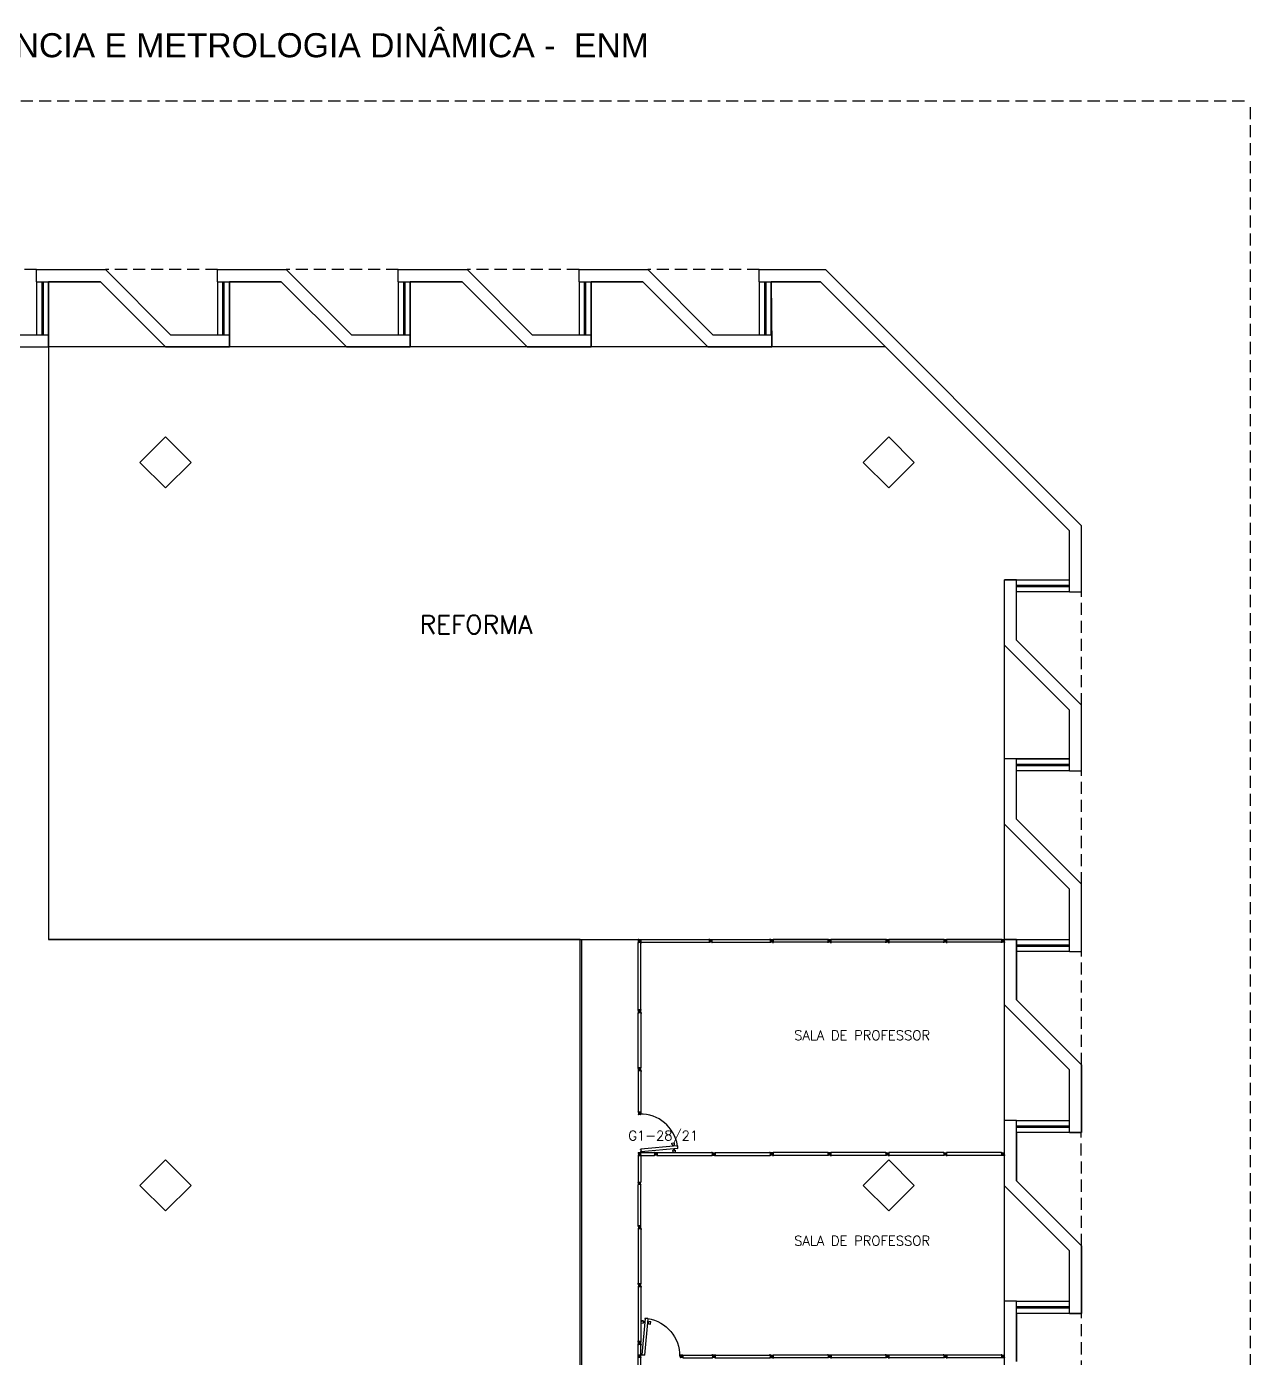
# Model space of a CAD drawing. Header units: millimetres. Extents: x 2280 to 2568, y 1267 to 1403.
# Drawn here: x 2542.62 to 2568, y 1375.57 to 1403.2 of the extents above; entities that cross this region are included whole.
import ezdxf

# ---------------------------------------------------------------- set-up
doc = ezdxf.new("R2010")
doc.units = ezdxf.units.MM
doc.linetypes.add('HIDDEN', pattern=[0.375, 0.25, -0.125])
for name, color, linetype in [('ALV', 2, 'Continuous'), ('DIV', 2, 'Continuous'), ('ENDEREÇO NOVO', 2, 'Continuous'), ('ESQ', 1, 'Continuous'), ('ESTRUT', 2, 'Continuous'), ('PainelFELTRO', 2, 'Continuous'), ('PL-Áreas-Depto', 2, 'Continuous'), ('PROJ', 1, 'HIDDEN'), ('TEXTO', 2, 'Continuous'), ('USO', 2, 'Continuous')]:
    doc.layers.add(name, color=color, linetype=linetype)
doc.styles.get("Standard").update_dxf_attribs({"font": 'arial.ttf'})
doc.styles.add('UNB-100', font='simplex.shx', dxfattribs={"height": 0.2})

# ---------------------------------------------------------------- blocks, each defined once
blk = doc.blocks.new('MTDIV')
for p, q in [((-0.0285, 0.0185), (-0.0285, 0.0285)), ((-0.0185, 0.0285), (-0.0285, 0.0285)), ((-0.0265, 0.0185), (-0.0285, 0.0185)), ((-0.0265, 0.0235), (-0.0265, 0.0265)), ((-0.0265, 0.0265), (-0.0185, 0.0265)), ((-0.0265, 0.0235), (0.0265, 0.0235)), ((-0.0215, 0.0235), (-0.0265, 0.0235)), ((-0.0265, 0.0185), (-0.0265, 0.0215)), ((-0.0265, 0.0215), (-0.0235, 0.0215)), ((-0.0235, 0.0215), (-0.0235, -0.0215)), ((-0.0215, 0.0235), (-0.0215, 0.0215)), ((-0.0215, 0.0215), (0.0215, 0.0215)), ((-0.0215, 0.0195), (0.0195, 0.0195)), ((-0.0215, 0.0195), (-0.0215, -0.0195)), ((-0.0185, 0.0265), (-0.0185, 0.0285)), ((-0.0049, 0), (0.0049, 0)), ((0, -0.0049), (0, 0.0049)), ((0.0115, 0.0095), (0.0115, 0.0075)), ((0.0195, 0.0095), (0.0115, 0.0095)), ((0.0215, 0.0075), (0.0115, 0.0075)), ((0.0135, 0.0075), (0.0135, 0.0055)), ((0.0215, 0.0055), (0.0135, 0.0055)), ((0.0185, 0.0265), (0.0185, 0.0285)), ((0.0185, 0.0285), (0.0285, 0.0285)), ((0.0185, 0.0265), (0.0265, 0.0265)), ((0.0195, 0.0195), (0.0195, 0.0095)), ((0.0215, 0.0235), (0.0215, 0.0075)), ((0.0215, 0.0235), (0.0265, 0.0235)), ((0.0215, 0.0055), (0.0215, -0.0055)), ((0.0235, 0.0215), (0.0235, -0.0215)), ((0.0265, 0.0215), (0.0235, 0.0215)), ((0.0265, 0.0235), (0.0265, 0.0265)), ((0.0265, 0.0185), (0.0265, 0.0215)), ((0.0265, 0.0185), (0.0285, 0.0185)), ((0.0285, 0.0185), (0.0285, 0.0285)), ((-0.0285, -0.0185), (-0.0285, -0.0285)), ((-0.0285, -0.0185), (-0.0265, -0.0185)), ((-0.0185, -0.0285), (-0.0285, -0.0285)), ((-0.0265, -0.0185), (-0.0265, -0.0215)), ((-0.0265, -0.0215), (-0.0235, -0.0215)), ((0.0265, -0.0235), (-0.0265, -0.0235)), ((-0.0265, -0.0235), (-0.0265, -0.0265)), ((-0.0215, -0.0235), (-0.0265, -0.0235)), ((-0.0185, -0.0265), (-0.0265, -0.0265)), ((-0.0215, -0.0195), (0.0195, -0.0195)), ((-0.0215, -0.0215), (0.0215, -0.0215)), ((-0.0215, -0.0215), (-0.0215, -0.0235)), ((-0.0185, -0.0265), (-0.0185, -0.0285)), ((0.0115, -0.0075), (0.0115, -0.0095)), ((0.0215, -0.0075), (0.0115, -0.0075)), ((0.0195, -0.0095), (0.0115, -0.0095)), ((0.0135, -0.0055), (0.0135, -0.0075)), ((0.0215, -0.0055), (0.0135, -0.0055)), ((0.0185, -0.0265), (0.0185, -0.0285)), ((0.0265, -0.0265), (0.0185, -0.0265)), ((0.0185, -0.0285), (0.0285, -0.0285)), ((0.0195, -0.0095), (0.0195, -0.0195)), ((0.0215, -0.0075), (0.0215, -0.0235)), ((0.0215, -0.0235), (0.0265, -0.0235)), ((0.0265, -0.0215), (0.0235, -0.0215)), ((0.0265, -0.0185), (0.0265, -0.0215)), ((0.0285, -0.0185), (0.0265, -0.0185)), ((0.0265, -0.0235), (0.0265, -0.0265)), ((0.0285, -0.0185), (0.0285, -0.0285))]:
    blk.add_line(p, q)
blk = doc.blocks.new('DIV12')
for p, q in [((-0.005, 0), (0.005, 0)), ((0, -0.005), (0, 0.005)), ((0.024, 0.018), (0.028, 0.018)), ((0.024, 0.018), (0.024, 0.016)), ((0.024, 0.016), (0.028, 0.016)), ((0.028, 0.03), (0.043, 0.03)), ((0.028, 0.018), (0.028, 0.03)), ((0.028, -0.017), (0.028, 0.016)), ((0.03, 0.028), (1.169, 0.028)), ((0.03, -0.029), (0.03, 0.028)), ((0.043, 0.03), (0.043, 0.028)), ((1.157, 0.03), (1.157, 0.028)), ((1.171, 0.03), (1.157, 0.03)), ((1.169, -0.029), (1.169, 0.028)), ((1.171, 0.018), (1.171, 0.03)), ((1.176, 0.018), (1.171, 0.018)), ((1.176, 0.016), (1.171, 0.016)), ((1.171, -0.017), (1.171, 0.016)), ((1.176, 0.018), (1.176, 0.016)), ((1.195, 0), (1.205, 0)), ((1.2, -0.005), (1.2, 0.005)), ((0.024, -0.017), (0.028, -0.017)), ((0.024, -0.017), (0.024, -0.019)), ((0.024, -0.019), (0.028, -0.019)), ((0.028, -0.031), (0.028, -0.019)), ((0.028, -0.031), (0.043, -0.031)), ((0.03, -0.029), (1.169, -0.029)), ((0.043, -0.029), (0.043, -0.031)), ((1.157, -0.029), (1.157, -0.031)), ((1.171, -0.031), (1.157, -0.031)), ((1.176, -0.017), (1.171, -0.017)), ((1.176, -0.019), (1.171, -0.019)), ((1.171, -0.031), (1.171, -0.019)), ((1.176, -0.017), (1.176, -0.019))]:
    blk.add_line(p, q)
blk = doc.blocks.new('PLXD')
at = {"color": 1}
for p, q in [((-0.194, 0.727), (-0.233, 0.723)), ((-0.229, 0.673), (-0.233, 0.723)), ((-0.189, 0.677), (-0.229, 0.673)), ((-0.192, 0.712), (-0.194, 0.727)), ((-0.164, 0.714), (-0.192, 0.712)), ((-0.162, 0.694), (-0.19, 0.692)), ((-0.189, 0.677), (-0.19, 0.692)), ((-0.107, 0.719), (-0.079, 0.722)), ((-0.106, 0.7), (-0.077, 0.702)), ((-0.08, 0.737), (-0.041, 0.74)), ((-0.079, 0.722), (-0.08, 0.737)), ((-0.076, 0.687), (-0.077, 0.702)), ((-0.076, 0.687), (-0.036, 0.691)), ((-0.036, 0.691), (-0.041, 0.74))]:
    blk.add_line(p, q, dxfattribs=at)
at = {"color": 2}
for p, q in [((-0.172, 0.786), (-0.161, 0.787)), ((-0.172, 0.786), (-0.171, 0.772)), ((-0.169, 0.772), (-0.171, 0.772)), ((-0.17, 0.784), (-0.114, 0.789)), ((-0.17, 0.784), (-0.103, 0.028)), ((-0.159, 0.792), (-0.161, 0.792)), ((-0.161, 0.792), (-0.161, 0.787)), ((-0.159, 0.792), (-0.159, 0.787)), ((-0.159, 0.787), (-0.126, 0.79)), ((-0.124, 0.795), (-0.126, 0.795)), ((-0.124, 0.795), (-0.124, 0.79)), ((-0.124, 0.79), (-0.112, 0.791)), ((-0.114, 0.789), (-0.046, 0.033)), ((-0.112, 0.791), (-0.11, 0.777)), ((-0.105, 0.026), (-0.106, 0.04)), ((-0.104, 0.04), (-0.106, 0.04)), ((-0.105, 0.026), (-0.093, 0.027)), ((-0.103, 0.028), (-0.046, 0.033)), ((-0.092, 0.022), (-0.093, 0.027)), ((-0.09, 0.022), (-0.092, 0.022)), ((-0.091, 0.027), (-0.058, 0.03)), ((-0.09, 0.022), (-0.091, 0.027)), ((-0.057, 0.025), (-0.058, 0.03)), ((-0.055, 0.025), (-0.057, 0.025)), ((-0.056, 0.03), (-0.044, 0.031)), ((-0.055, 0.025), (-0.056, 0.03)), ((-0.045, 0.045), (-0.047, 0.045)), ((-0.044, 0.031), (-0.045, 0.045)), ((-0.008, 0), (0.006, 0)), ((0, 0.007), (0, -0.006))]:
    blk.add_line(p, q, dxfattribs=at)
for p, q in [((-0.126, 0.795), (-0.126, 0.79)), ((-0.11, 0.777), (-0.112, 0.777))]:
    blk.add_line(p, q)
at = {"color": 1}
blk.add_arc((-0.064, 0.029), 0.764, 98.125, 182.1419, dxfattribs=at)

msp = doc.modelspace()

# ---------------------------------------------------------------- linework, layer by layer
for p, q in [((2555.341, 1384.231), (2555.331, 1384.231)), ((2555.336, 1384.226), (2555.336, 1384.236))]:
    msp.add_line(p, q)
at = {"layer": 'ALV'}
for p, q in [((2542.829, 1398.161), (2544.257, 1398.161)), ((2542.829, 1397.911), (2542.829, 1398.161)), ((2542.829, 1397.911), (2544.154, 1397.911)), ((2545.504, 1396.561), (2544.154, 1397.911)), ((2545.607, 1396.811), (2544.257, 1398.161)), ((2546.579, 1398.161), (2548.007, 1398.161)), ((2546.579, 1397.911), (2546.579, 1398.161)), ((2546.579, 1397.911), (2547.904, 1397.911)), ((2549.254, 1396.561), (2547.904, 1397.911)), ((2549.357, 1396.811), (2548.007, 1398.161)), ((2550.329, 1397.911), (2550.329, 1398.161)), ((2550.329, 1398.161), (2551.757, 1398.161)), ((2550.329, 1397.911), (2551.654, 1397.911)), ((2553.004, 1396.561), (2551.654, 1397.911)), ((2553.107, 1396.811), (2551.757, 1398.161)), ((2554.079, 1398.161), (2555.507, 1398.161)), ((2554.079, 1397.911), (2554.079, 1398.161)), ((2554.079, 1397.911), (2555.404, 1397.911)), ((2556.754, 1396.561), (2555.404, 1397.911)), ((2556.857, 1396.811), (2555.507, 1398.161)), ((2557.818, 1397.911), (2559.087, 1397.911)), ((2557.819, 1398.161), (2559.19, 1398.161)), ((2557.819, 1397.911), (2557.819, 1398.161)), ((2564.254, 1392.744), (2559.087, 1397.911)), ((2564.504, 1392.848), (2559.19, 1398.161)), ((2541.857, 1396.811), (2543.079, 1396.811)), ((2543.079, 1396.561), (2543.079, 1396.811)), ((2545.607, 1396.811), (2546.829, 1396.811)), ((2546.829, 1396.561), (2546.829, 1396.811)), ((2549.357, 1396.811), (2550.579, 1396.811)), ((2550.579, 1396.561), (2550.579, 1396.811)), ((2553.107, 1396.811), (2554.329, 1396.811)), ((2554.329, 1396.561), (2554.329, 1396.811)), ((2556.857, 1396.811), (2558.079, 1396.811)), ((2558.079, 1396.561), (2558.079, 1396.811)), ((2541.754, 1396.561), (2543.079, 1396.561)), ((2545.504, 1396.561), (2546.829, 1396.561)), ((2549.254, 1396.561), (2550.579, 1396.561)), ((2553.004, 1396.561), (2554.329, 1396.561)), ((2556.754, 1396.561), (2558.079, 1396.561)), ((2564.254, 1391.475), (2564.254, 1392.744)), ((2564.504, 1391.475), (2564.504, 1392.848)), ((2563.154, 1391.725), (2562.904, 1391.725)), ((2563.154, 1390.475), (2563.154, 1391.725)), ((2564.254, 1391.475), (2564.504, 1391.475)), ((2563.154, 1390.475), (2564.504, 1389.125)), ((2562.904, 1390.371), (2564.254, 1389.021)), ((2564.504, 1387.761), (2564.504, 1389.125)), ((2564.254, 1387.761), (2564.254, 1389.021)), ((2563.154, 1388.011), (2562.904, 1388.011)), ((2562.904, 1386.657), (2562.904, 1388.011)), ((2563.154, 1388.011), (2562.904, 1388.011)), ((2563.154, 1386.761), (2563.154, 1388.011)), ((2564.254, 1387.761), (2564.504, 1387.761)), ((2562.904, 1386.657), (2564.254, 1385.307)), ((2563.154, 1386.761), (2564.504, 1385.411)), ((2564.254, 1384.011), (2564.254, 1385.307)), ((2564.504, 1384.011), (2564.504, 1385.411)), ((2562.904, 1382.907), (2562.904, 1384.261)), ((2563.154, 1384.261), (2562.904, 1384.261)), ((2563.154, 1384.26), (2562.904, 1384.26)), ((2563.154, 1383.01), (2563.154, 1384.261)), ((2564.254, 1384.011), (2564.504, 1384.011)), ((2563.154, 1383.01), (2564.504, 1381.66)), ((2562.904, 1382.907), (2564.254, 1381.557)), ((2564.504, 1380.255), (2564.504, 1381.66)), ((2564.254, 1380.255), (2564.254, 1381.557)), ((2562.904, 1379.151), (2562.904, 1380.505)), ((2563.154, 1380.505), (2562.904, 1380.505)), ((2563.154, 1380.505), (2562.904, 1380.505)), ((2563.154, 1379.255), (2563.154, 1380.505)), ((2564.254, 1380.255), (2564.504, 1380.255)), ((2564.258, 1380.255), (2564.496, 1380.255)), ((2562.904, 1379.151), (2564.254, 1377.801)), ((2563.154, 1379.255), (2564.504, 1377.905)), ((2564.254, 1376.505), (2564.254, 1377.801)), ((2564.504, 1376.505), (2564.504, 1377.905)), ((2563.154, 1376.755), (2562.904, 1376.755)), ((2562.904, 1375.401), (2562.904, 1376.755)), ((2563.154, 1375.505), (2563.154, 1376.755)), ((2564.504, 1376.505), (2564.254, 1376.505)), ((2564.254, 1376.505), (2564.504, 1376.505))]:
    msp.add_line(p, q, dxfattribs=at)
at = {"layer": 'DIV'}
for p, q in [((2562.904, 1390.371), (2562.904, 1391.725)), ((2555.305, 1384.203), (2555.305, 1384.188)), ((2555.317, 1384.203), (2555.305, 1384.203)), ((2555.305, 1384.188), (2555.307, 1384.188)), ((2555.307, 1382.8), (2555.307, 1384.201)), ((2555.364, 1384.201), (2555.307, 1384.201)), ((2555.317, 1384.208), (2555.317, 1384.203)), ((2555.317, 1384.208), (2555.319, 1384.208)), ((2555.319, 1384.208), (2555.319, 1384.203)), ((2555.352, 1384.203), (2555.319, 1384.203)), ((2555.342, 1384.261), (2556.782, 1384.261)), ((2555.352, 1384.208), (2555.352, 1384.203)), ((2555.352, 1384.208), (2555.354, 1384.208)), ((2555.354, 1384.208), (2555.354, 1384.203)), ((2555.366, 1384.203), (2555.354, 1384.203)), ((2555.359, 1384.204), (2556.782, 1384.204)), ((2555.364, 1382.8), (2555.364, 1384.201)), ((2555.364, 1384.188), (2555.366, 1384.188)), ((2555.366, 1384.203), (2555.366, 1384.188)), ((2556.769, 1384.261), (2556.769, 1384.263)), ((2556.784, 1384.263), (2556.769, 1384.263)), ((2556.769, 1384.26), (2556.769, 1384.262)), ((2556.784, 1384.262), (2556.769, 1384.262)), ((2556.769, 1384.201), (2556.769, 1384.203)), ((2556.784, 1384.201), (2556.769, 1384.201)), ((2556.782, 1384.26), (2556.782, 1384.203)), ((2556.784, 1384.263), (2556.784, 1384.251)), ((2556.784, 1384.262), (2556.784, 1384.25)), ((2556.789, 1384.25), (2556.784, 1384.25)), ((2556.784, 1384.248), (2556.784, 1384.215)), ((2556.789, 1384.248), (2556.784, 1384.248)), ((2556.789, 1384.215), (2556.784, 1384.215)), ((2556.784, 1384.213), (2556.784, 1384.201)), ((2556.789, 1384.213), (2556.784, 1384.213)), ((2556.789, 1384.248), (2556.789, 1384.25)), ((2556.789, 1384.213), (2556.789, 1384.215)), ((2556.807, 1384.232), (2556.817, 1384.232)), ((2556.812, 1384.237), (2556.812, 1384.226)), ((2556.824, 1384.261), (2558.043, 1384.261)), ((2556.841, 1384.204), (2558.043, 1384.204)), ((2558.03, 1384.261), (2558.03, 1384.263)), ((2558.045, 1384.263), (2558.03, 1384.263)), ((2558.03, 1384.202), (2558.03, 1384.204)), ((2558.045, 1384.202), (2558.03, 1384.202)), ((2558.043, 1384.261), (2558.043, 1384.204)), ((2558.045, 1384.263), (2558.045, 1384.251)), ((2558.05, 1384.251), (2558.045, 1384.251)), ((2558.045, 1384.249), (2558.045, 1384.216)), ((2558.05, 1384.249), (2558.045, 1384.249)), ((2558.05, 1384.216), (2558.045, 1384.216)), ((2558.045, 1384.214), (2558.045, 1384.202)), ((2558.05, 1384.214), (2558.045, 1384.214)), ((2558.05, 1384.249), (2558.05, 1384.251)), ((2558.05, 1384.214), (2558.05, 1384.216)), ((2558.068, 1384.232), (2558.078, 1384.232)), ((2558.073, 1384.237), (2558.073, 1384.227)), ((2562.878, 1384.232), (2562.868, 1384.232)), ((2562.873, 1384.237), (2562.873, 1384.227)), ((2555.305, 1382.813), (2555.307, 1382.813)), ((2555.305, 1382.798), (2555.305, 1382.813)), ((2555.317, 1382.798), (2555.305, 1382.798)), ((2555.364, 1382.8), (2555.307, 1382.8)), ((2555.317, 1382.793), (2555.317, 1382.798)), ((2555.317, 1382.793), (2555.319, 1382.793)), ((2555.319, 1382.793), (2555.319, 1382.798)), ((2555.352, 1382.798), (2555.319, 1382.798)), ((2555.341, 1382.77), (2555.331, 1382.77)), ((2555.336, 1382.765), (2555.336, 1382.775)), ((2555.352, 1382.793), (2555.352, 1382.798)), ((2555.352, 1382.793), (2555.354, 1382.793)), ((2555.354, 1382.793), (2555.354, 1382.798)), ((2555.366, 1382.798), (2555.354, 1382.798)), ((2555.364, 1382.813), (2555.366, 1382.813)), ((2555.366, 1382.798), (2555.366, 1382.813)), ((2555.305, 1381.541), (2555.305, 1381.527)), ((2555.317, 1381.541), (2555.305, 1381.541)), ((2555.305, 1381.527), (2555.307, 1381.527)), ((2555.307, 1381.539), (2555.307, 1380.687)), ((2555.364, 1381.539), (2555.307, 1381.539)), ((2555.317, 1381.546), (2555.317, 1381.541)), ((2555.317, 1381.546), (2555.319, 1381.546)), ((2555.319, 1381.546), (2555.319, 1381.541)), ((2555.352, 1381.541), (2555.319, 1381.541)), ((2555.341, 1381.57), (2555.331, 1381.57)), ((2555.336, 1381.575), (2555.336, 1381.565)), ((2555.352, 1381.546), (2555.352, 1381.541)), ((2555.352, 1381.546), (2555.354, 1381.546)), ((2555.354, 1381.546), (2555.354, 1381.541)), ((2555.366, 1381.541), (2555.354, 1381.541)), ((2555.364, 1381.539), (2555.364, 1380.687)), ((2555.364, 1381.527), (2555.366, 1381.527)), ((2555.366, 1381.541), (2555.366, 1381.527)), ((2555.303, 1379.783), (2555.315, 1379.783)), ((2555.303, 1379.783), (2555.303, 1379.768)), ((2555.305, 1379.768), (2555.303, 1379.768)), ((2555.305, 1379.781), (2555.362, 1379.781)), ((2555.305, 1379.781), (2555.305, 1379.229)), ((2555.317, 1379.788), (2555.315, 1379.788)), ((2555.315, 1379.788), (2555.315, 1379.783)), ((2555.317, 1379.788), (2555.317, 1379.783)), ((2555.317, 1379.783), (2555.35, 1379.783)), ((2555.329, 1379.811), (2555.339, 1379.811)), ((2555.339, 1379.811), (2555.329, 1379.811)), ((2555.334, 1379.806), (2555.334, 1379.816)), ((2555.334, 1379.806), (2555.334, 1379.816)), ((2555.352, 1379.788), (2555.35, 1379.788)), ((2555.35, 1379.788), (2555.35, 1379.783)), ((2555.352, 1379.788), (2555.352, 1379.783)), ((2555.352, 1379.783), (2555.364, 1379.783)), ((2555.362, 1379.781), (2555.362, 1379.229)), ((2555.364, 1379.768), (2555.362, 1379.768)), ((2555.364, 1379.84), (2555.643, 1379.84)), ((2555.364, 1379.783), (2555.364, 1379.768)), ((2555.364, 1379.783), (2555.643, 1379.783)), ((2555.645, 1379.842), (2555.63, 1379.842)), ((2555.63, 1379.84), (2555.63, 1379.842)), ((2555.63, 1379.781), (2555.63, 1379.783)), ((2555.645, 1379.781), (2555.63, 1379.781)), ((2555.643, 1379.84), (2555.643, 1379.783)), ((2555.645, 1379.842), (2555.645, 1379.83)), ((2555.65, 1379.83), (2555.645, 1379.83)), ((2555.65, 1379.828), (2555.645, 1379.828)), ((2555.645, 1379.828), (2555.645, 1379.795)), ((2555.65, 1379.795), (2555.645, 1379.795)), ((2555.65, 1379.793), (2555.645, 1379.793)), ((2555.645, 1379.793), (2555.645, 1379.781)), ((2555.65, 1379.828), (2555.65, 1379.83)), ((2555.65, 1379.793), (2555.65, 1379.795)), ((2555.668, 1379.811), (2555.678, 1379.811)), ((2555.673, 1379.816), (2555.673, 1379.806)), ((2556.878, 1379.811), (2556.868, 1379.811)), ((2556.873, 1379.816), (2556.873, 1379.806)), ((2556.897, 1379.828), (2556.897, 1379.83)), ((2556.897, 1379.83), (2556.902, 1379.83)), ((2556.897, 1379.828), (2556.902, 1379.828)), ((2556.897, 1379.793), (2556.897, 1379.795)), ((2556.897, 1379.795), (2556.902, 1379.795)), ((2556.897, 1379.793), (2556.902, 1379.793)), ((2556.902, 1379.842), (2556.902, 1379.83)), ((2556.902, 1379.842), (2556.916, 1379.842)), ((2556.902, 1379.828), (2556.902, 1379.795)), ((2556.902, 1379.793), (2556.902, 1379.781)), ((2556.902, 1379.781), (2556.916, 1379.781)), ((2556.904, 1379.84), (2556.904, 1379.783)), ((2556.916, 1379.84), (2556.916, 1379.842)), ((2556.916, 1379.781), (2556.916, 1379.783)), ((2558.045, 1379.842), (2558.03, 1379.842)), ((2558.03, 1379.84), (2558.03, 1379.842)), ((2558.03, 1379.781), (2558.03, 1379.783)), ((2558.045, 1379.781), (2558.03, 1379.781)), ((2558.043, 1379.84), (2558.043, 1379.783)), ((2558.045, 1379.842), (2558.045, 1379.83)), ((2558.05, 1379.83), (2558.045, 1379.83)), ((2558.05, 1379.828), (2558.045, 1379.828)), ((2558.045, 1379.828), (2558.045, 1379.795)), ((2558.05, 1379.795), (2558.045, 1379.795)), ((2558.05, 1379.793), (2558.045, 1379.793)), ((2558.045, 1379.793), (2558.045, 1379.781)), ((2558.05, 1379.828), (2558.05, 1379.83)), ((2558.05, 1379.793), (2558.05, 1379.795)), ((2558.068, 1379.811), (2558.078, 1379.811)), ((2558.073, 1379.816), (2558.073, 1379.806)), ((2555.305, 1378.32), (2555.305, 1379.172)), ((2555.362, 1378.32), (2555.362, 1379.172)), ((2555.303, 1378.318), (2555.303, 1378.332)), ((2555.303, 1378.332), (2555.305, 1378.332)), ((2555.315, 1378.318), (2555.303, 1378.318)), ((2555.362, 1378.32), (2555.305, 1378.32)), ((2555.315, 1378.313), (2555.315, 1378.318)), ((2555.315, 1378.313), (2555.317, 1378.313)), ((2555.35, 1378.318), (2555.317, 1378.318)), ((2555.317, 1378.313), (2555.317, 1378.318)), ((2555.339, 1378.289), (2555.329, 1378.289)), ((2555.334, 1378.284), (2555.334, 1378.294)), ((2555.35, 1378.313), (2555.35, 1378.318)), ((2555.35, 1378.313), (2555.352, 1378.313)), ((2555.364, 1378.318), (2555.352, 1378.318)), ((2555.352, 1378.313), (2555.352, 1378.318)), ((2555.362, 1378.332), (2555.364, 1378.332)), ((2555.364, 1378.318), (2555.364, 1378.332)), ((2556.207, 1375.611), (2556.217, 1375.611)), ((2556.212, 1375.616), (2556.212, 1375.606)), ((2556.231, 1375.64), (2556.845, 1375.64)), ((2556.231, 1375.583), (2556.845, 1375.583)), ((2556.832, 1375.64), (2556.832, 1375.642)), ((2556.847, 1375.642), (2556.832, 1375.642)), ((2556.832, 1375.581), (2556.832, 1375.583)), ((2556.847, 1375.581), (2556.832, 1375.581)), ((2556.845, 1375.64), (2556.845, 1375.583)), ((2556.847, 1375.642), (2556.847, 1375.63)), ((2556.852, 1375.63), (2556.847, 1375.63)), ((2556.847, 1375.628), (2556.847, 1375.595)), ((2556.852, 1375.628), (2556.847, 1375.628)), ((2556.852, 1375.595), (2556.847, 1375.595)), ((2556.847, 1375.593), (2556.847, 1375.581)), ((2556.852, 1375.593), (2556.847, 1375.593)), ((2556.852, 1375.628), (2556.852, 1375.63)), ((2556.852, 1375.593), (2556.852, 1375.595)), ((2556.87, 1375.611), (2556.88, 1375.611)), ((2556.87, 1375.611), (2556.88, 1375.611)), ((2556.875, 1375.616), (2556.875, 1375.606)), ((2556.875, 1375.616), (2556.875, 1375.606))]:
    msp.add_line(p, q, dxfattribs=at)
at = {"layer": 'ESQ'}
for p, q in [((2542.829, 1397.911), (2542.829, 1396.811)), ((2542.944, 1396.811), (2542.944, 1397.911)), ((2542.964, 1397.911), (2542.964, 1396.811)), ((2543.079, 1396.811), (2543.079, 1397.911)), ((2546.579, 1397.911), (2546.579, 1396.811)), ((2546.694, 1396.811), (2546.694, 1397.911)), ((2546.714, 1397.911), (2546.714, 1396.811)), ((2546.829, 1396.811), (2546.829, 1397.911)), ((2550.329, 1397.911), (2550.329, 1396.811)), ((2550.444, 1396.811), (2550.444, 1397.911)), ((2550.464, 1397.911), (2550.464, 1396.811)), ((2550.579, 1396.811), (2550.579, 1397.911)), ((2554.079, 1397.911), (2554.079, 1396.811)), ((2554.194, 1396.811), (2554.194, 1397.911)), ((2554.214, 1397.911), (2554.214, 1396.811)), ((2554.329, 1396.811), (2554.329, 1397.911)), ((2557.818, 1397.911), (2557.818, 1396.811)), ((2557.933, 1396.811), (2557.933, 1397.911)), ((2557.953, 1397.911), (2557.953, 1396.811)), ((2558.068, 1396.811), (2558.068, 1397.911)), ((2563.154, 1391.725), (2564.254, 1391.725)), ((2564.254, 1391.61), (2563.154, 1391.61)), ((2563.154, 1391.59), (2564.254, 1391.59)), ((2564.254, 1391.475), (2563.154, 1391.475)), ((2563.154, 1388.011), (2564.254, 1388.011)), ((2564.254, 1387.896), (2563.154, 1387.896)), ((2563.154, 1387.876), (2564.254, 1387.876)), ((2564.254, 1387.761), (2563.154, 1387.761)), ((2554.105, 1370.141), (2554.105, 1384.261)), ((2554.135, 1370.111), (2554.135, 1384.261)), ((2563.154, 1384.261), (2564.254, 1384.261)), ((2564.254, 1384.146), (2563.154, 1384.146)), ((2563.154, 1384.126), (2564.254, 1384.126)), ((2564.254, 1384.011), (2563.154, 1384.011)), ((2563.154, 1380.505), (2564.254, 1380.505)), ((2564.254, 1380.39), (2563.154, 1380.39)), ((2563.154, 1380.37), (2564.254, 1380.37)), ((2564.254, 1380.255), (2563.154, 1380.255)), ((2563.154, 1376.755), (2564.254, 1376.755)), ((2564.254, 1376.64), (2563.154, 1376.64)), ((2563.154, 1376.62), (2564.254, 1376.62)), ((2564.254, 1376.505), (2563.154, 1376.505))]:
    msp.add_line(p, q, dxfattribs=at)
at = {"layer": 'ESTRUT'}
for points in [[(2545.504, 1394.691), (2544.973, 1394.161), (2545.504, 1393.631), (2546.034, 1394.161)], [(2560.504, 1394.691), (2561.034, 1394.161), (2560.504, 1393.631), (2559.973, 1394.161)], [(2545.504, 1379.691), (2544.973, 1379.161), (2545.504, 1378.631), (2546.034, 1379.161)], [(2560.504, 1379.691), (2561.034, 1379.161), (2560.504, 1378.631), (2559.973, 1379.161)]]:
    msp.add_lwpolyline(points, close=True, dxfattribs=at)
at = {"layer": 'PainelFELTRO'}
msp.add_lwpolyline([(2564.254, 1388.011), (2564.254, 1389.021), (2562.904, 1390.371), (2562.904, 1391.725), (2564.254, 1391.725), (2564.254, 1392.744), (2559.087, 1397.911), (2558.068, 1397.911), (2558.079, 1396.561), (2556.754, 1396.561), (2555.404, 1397.911), (2554.329, 1397.911), (2554.329, 1396.561), (2553.004, 1396.561), (2551.654, 1397.911), (2550.579, 1397.911), (2550.579, 1396.561), (2549.254, 1396.561), (2547.904, 1397.911), (2546.829, 1397.911), (2546.829, 1396.561), (2545.504, 1396.561), (2544.154, 1397.911), (2544.145, 1397.911), (2543.079, 1397.911), (2543.079, 1396.561), (2543.079, 1384.261), (2564.254, 1384.261), (2564.254, 1385.307), (2562.904, 1386.657), (2562.904, 1388.021), (2564.254, 1388.021), (2564.254, 1389.021)], dxfattribs=at)
at = {"layer": 'PL-Áreas-Depto'}
for p, q in [((2543.079, 1396.561), (2543.079, 1384.261)), ((2554.105, 1384.261), (2543.079, 1384.261)), ((2554.105, 1370.141), (2554.105, 1384.261)), ((2556.824, 1384.261), (2563.154, 1384.261)), ((2563.154, 1384.261), (2563.154, 1383.01)), ((2563.154, 1383.01), (2564.504, 1381.66)), ((2564.504, 1381.66), (2564.504, 1380.255)), ((2564.504, 1380.255), (2563.154, 1380.255)), ((2563.154, 1380.255), (2563.154, 1379.255)), ((2563.154, 1379.255), (2564.504, 1377.905)), ((2564.504, 1377.905), (2564.504, 1376.505)), ((2564.504, 1376.505), (2563.154, 1376.505)), ((2563.154, 1376.505), (2563.154, 1375.505))]:
    msp.add_line(p, q, dxfattribs=at)
at = {"layer": 'PROJ'}
for p, q in [((2523.004, 1401.661), (2568.004, 1401.661)), ((2568.004, 1356.661), (2568.004, 1401.661)), ((2542.829, 1398.161), (2540.507, 1398.161)), ((2546.579, 1398.161), (2544.257, 1398.161)), ((2550.329, 1398.161), (2548.007, 1398.161)), ((2554.079, 1398.161), (2551.757, 1398.161)), ((2557.819, 1398.161), (2555.507, 1398.161)), ((2564.504, 1389.125), (2564.504, 1391.475)), ((2564.504, 1385.411), (2564.504, 1387.761)), ((2564.504, 1381.66), (2564.504, 1384.011)), ((2564.504, 1377.905), (2564.496, 1380.255)), ((2564.504, 1374.155), (2564.504, 1376.505))]:
    msp.add_line(p, q, dxfattribs=at)
at = {"layer": 'PROJ', "linetype": 'Continuous'}
for p, q in [((2545.504, 1396.561), (2543.079, 1396.561)), ((2549.254, 1396.561), (2546.829, 1396.561)), ((2553.004, 1396.561), (2550.579, 1396.561)), ((2556.754, 1396.561), (2554.329, 1396.561)), ((2560.437, 1396.561), (2558.079, 1396.561)), ((2562.904, 1388.021), (2562.904, 1390.371)), ((2562.904, 1384.261), (2562.904, 1386.657)), ((2562.904, 1380.505), (2562.904, 1382.907)), ((2562.904, 1376.755), (2562.904, 1379.151))]:
    msp.add_line(p, q, dxfattribs=at)

# ---------------------------------------------------------------- block references
at = {"layer": 'DIV'}
for name, p, rotation in [('MTDIV', (2555.336, 1384.231), 270), ('MTDIV', (2556.812, 1384.232), 270), ('MTDIV', (2558.073, 1384.232), 270), ('DIV12', (2559.273, 1384.232), 180), ('MTDIV', (2559.273, 1384.232), 270), ('DIV12', (2560.473, 1384.232), 180), ('MTDIV', (2560.473, 1384.232), 270), ('DIV12', (2561.673, 1384.232), 180), ('MTDIV', (2561.673, 1384.232), 270), ('DIV12', (2562.873, 1384.232), 180), ('MTDIV', (2562.873, 1384.232), 270), ('DIV12', (2555.336, 1381.57), 89.99999999999999), ('MTDIV', (2555.336, 1382.77), 180), ('MTDIV', (2555.336, 1382.77), 180), ('MTDIV', (2555.336, 1381.57), 180), ('PLXD', (2555.334, 1379.811), 270), ('MTDIV', (2555.673, 1379.811), 270), ('MTDIV', (2555.673, 1379.811), 270), ('MTDIV', (2558.073, 1379.811), 270), ('DIV12', (2559.273, 1379.811), 180), ('MTDIV', (2559.273, 1379.811), 270), ('DIV12', (2560.473, 1379.811), 180), ('MTDIV', (2560.473, 1379.811), 180), ('DIV12', (2561.673, 1379.811), 180), ('MTDIV', (2561.673, 1379.811), 180), ('DIV12', (2562.873, 1379.811), 180), ('MTDIV', (2555.334, 1379.2), 180), ('DIV12', (2555.334, 1374.689), 90), ('MTDIV', (2555.334, 1375.889), 270), ('MTDIV', (2555.334, 1375.611), 270), ('MTDIV', (2556.212, 1375.611), 270), ('MTDIV', (2556.875, 1375.611), 270), ('DIV12', (2559.275, 1375.611), 180), ('MTDIV', (2559.275, 1375.611), 270), ('DIV12', (2560.475, 1375.611), 180), ('MTDIV', (2560.475, 1375.611), 270), ('DIV12', (2561.675, 1375.611), 180), ('MTDIV', (2561.675, 1375.611), 270), ('DIV12', (2562.875, 1375.611), 180)]:
    msp.add_blockref(name, p, dxfattribs=dict(at, rotation=rotation))
at = {"layer": 'DIV', "xscale": -1}
for name, p in [('MTDIV', (2555.336, 1380.659)), ('MTDIV', (2555.334, 1379.811)), ('MTDIV', (2555.334, 1378.289)), ('MTDIV', (2555.334, 1377.089)), ('PLXD', (2555.334, 1375.611))]:
    msp.add_blockref(name, p, dxfattribs=at)
for name, p, rotation in [('DIV12', (2555.673, 1379.811), 180), ('MTDIV', (2556.873, 1379.811), 90), ('MTDIV', (2556.873, 1379.811), 90), ('DIV12', (2556.873, 1379.811), 180), ('MTDIV', (2562.873, 1379.811), 90), ('DIV12', (2555.334, 1378.289), 90), ('DIV12', (2555.334, 1377.089), 90), ('DIV12', (2556.875, 1375.611), 180), ('MTDIV', (2558.075, 1375.611), 90), ('MTDIV', (2562.875, 1375.611), 90)]:
    msp.add_blockref(name, p, dxfattribs=dict(at, rotation=rotation))

# ---------------------------------------------------------------- texts
at = {"layer": 'ENDEREÇO NOVO', "style": 'UNB-100'}
msp.add_text('G1-28/21', height=0.2, dxfattribs=at).set_placement((2555.102, 1380.094))
at = {"layer": 'TEXTO', "style": 'UNB-100'}
for s, height, p in [('REFORMA', 0.3813, (2550.772, 1390.605)), ('SALA DE PROFESSOR', 0.2, (2558.541, 1382.176)), ('SALA DE PROFESSOR', 0.2, (2558.541, 1377.912))]:
    msp.add_text(s, height=height, dxfattribs=at).set_placement(p)
at = {"layer": 'USO'}
msp.add_text('LABORATÓRIO DE TERMOCIÊNCIA E METROLOGIA DINÂMICA -  ENM', height=0.5, dxfattribs=at).set_placement((2532.284, 1402.568))

doc.saveas('drawing.dxf')
